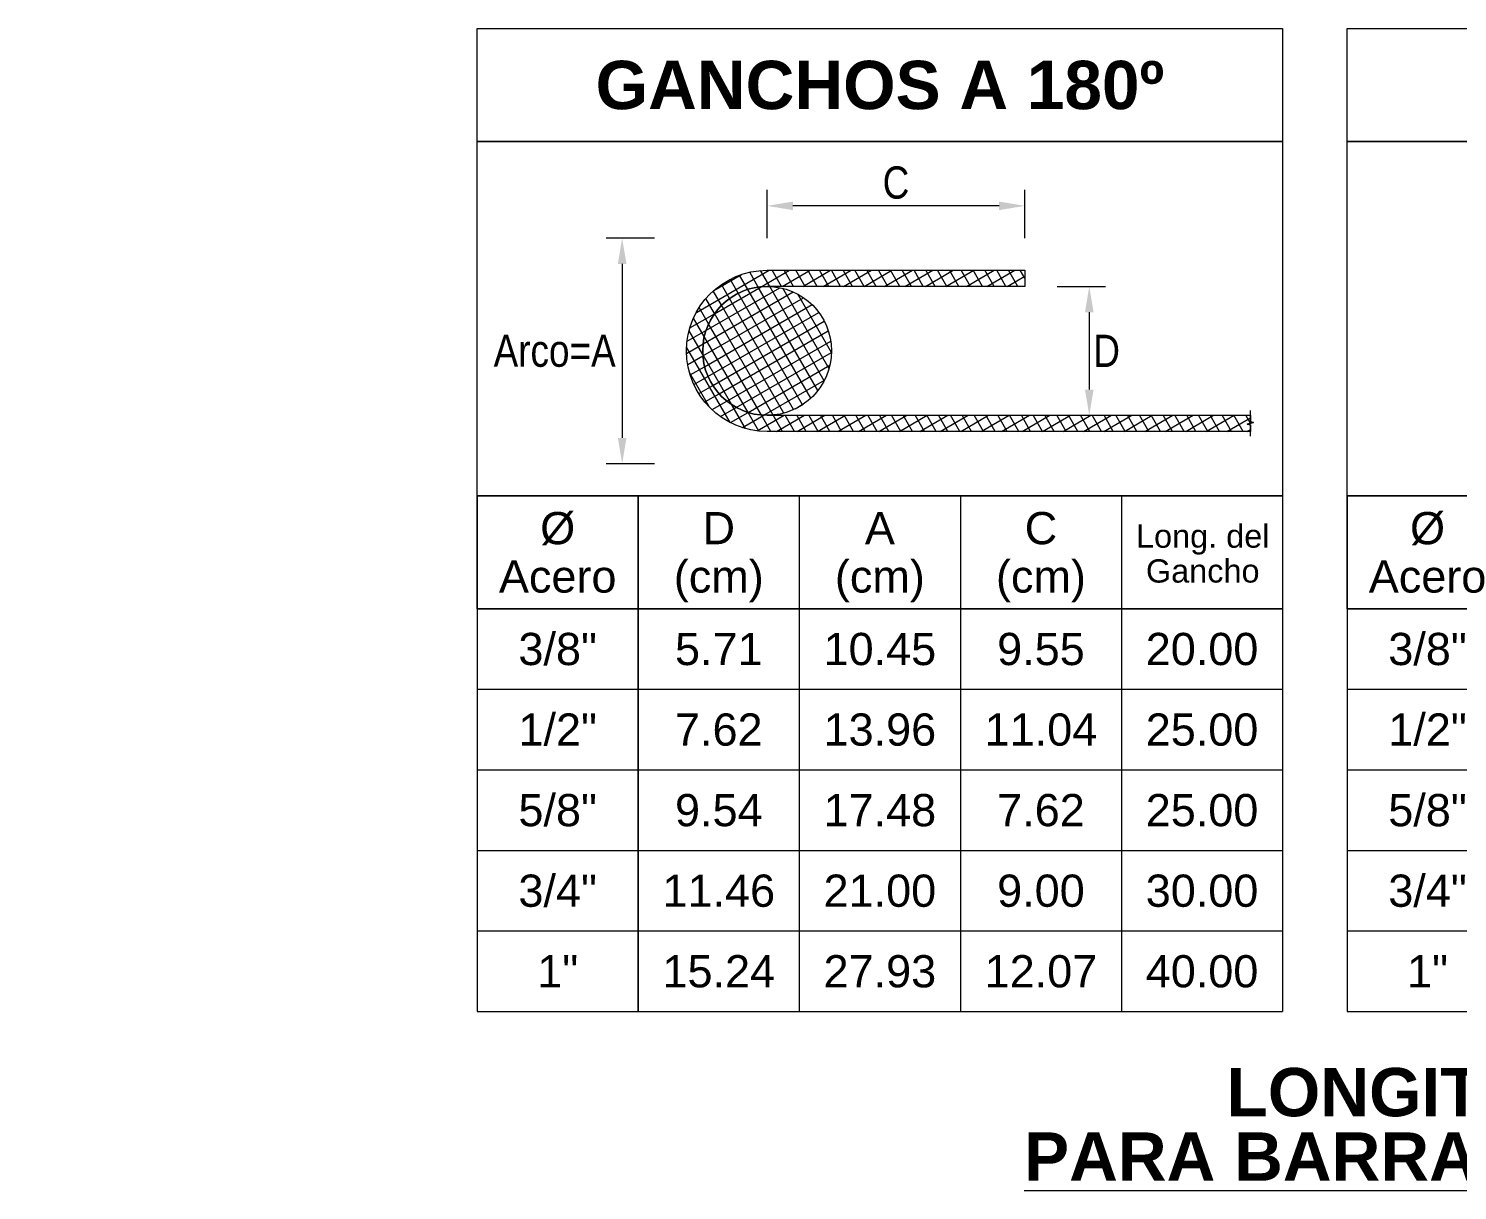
# Model space of a CAD drawing. Header units: millimetres. Extents: x -3570 to 5754, y -12788176 to 1214.
# Drawn here: x 3371.257 to 3375.693, y 1128.044 to 1131.649 of the extents above; entities that cross this region are included whole.
import ezdxf
from ezdxf import colors
from ezdxf.entities.mleader import LeaderData, LeaderLine
from ezdxf.enums import TextEntityAlignment as Align
from ezdxf.math import Vec2, Vec3

# ---------------------------------------------------------------- set-up
doc = ezdxf.new("R2010")
doc.units = ezdxf.units.MM
doc.linetypes.add('CENTER2', pattern=[28.575, 19.05, -3.175, 3.175, -3.175])
doc.linetypes.add('CONTINUA', pattern=[0])
doc.layers.add('.D1 cotas', color=1, linetype='Continuous')
doc.layers.add('G_Acotación', color=114, linetype='Continuous')
for name, color, linetype, lineweight in [('E_Acero', 2, 'Continuous', 25), ('E_Estribo', 1, 'CENTER2', 18), ('E_Estribos', 142, 'Continuous', 9), ('G_Complemento', 190, 'Continuous', 20), ('G_Cuadros', 253, 'Continuous', 20), ('G_Texto', 122, 'Continuous', 20)]:
    doc.layers.add(name, color=color, linetype=linetype, lineweight=lineweight)
doc.styles.add('Anot 2mm', font='ARIALN.TTF', dxfattribs={"height": 0.002})
doc.styles.add('ARIAL', font='arial.ttf')
doc.styles.add('Lenin_Narrow', font='ARIALN.TTF')
doc.styles.add('Titulo Detalles', font='swissb.ttf')
doc.dimstyles.new('Lenin_50', dxfattribs={"dimtxt": 0.1, "dimasz": 0.08, "dimexe": 0.05, "dimexo": 0.2, "dimgap": 0.02, "dimtad": 2, "dimlfac": -1, "dimzin": 4, "dimdsep": 46, "dimtxsty": 'Lenin_Narrow', "dimblk": 'ARCHTICK', "dimcen": 0.08, "dimclrd": 256, "dimclre": 256, "dimclrt": 4, "dimazin": 1, "dimtm": 1e-09, "dimtfac": 1, "dimtmove": 2, "dimatfit": 2, "dimldrblk": 'ARCHTICK', "dimfxl": 1, "dimtolj": 1, "dimlwd": 13, "dimlwe": 18, "dimarcsym": 0})
pattern_1 = [(30, (7.371343, 9.974098), (-0.015875, 0.02749630657), []), (120, (7.371343, 9.974098), (-0.02749630657, -0.015875), [])]

# ---------------------------------------------------------------- blocks, each defined once
blk = doc.blocks.new('*D71')
at = {"layer": 'Defpoints', "color": 0, "linetype": 'ByBlock', "ltscale": 5, "transparency": 16777216}
for p in [(2927.1692, 1817.9905), (2927.1692, 1817.7905), (2927.9692, 1817.7905)]:
    blk.add_point(p, dxfattribs=at)
at = {"layer": 'G_Acotación', "linetype": 'ByBlock', "lineweight": 18, "ltscale": 5, "transparency": 16777216}
for p, q in [((2927.1692, 1817.8905), (2927.1692, 1818.0405)), ((2927.9692, 1817.8905), (2927.9692, 1818.0405))]:
    blk.add_line(p, q, dxfattribs=at)
at = {"layer": 'G_Acotación', "linetype": 'ByBlock', "lineweight": 13, "ltscale": 5, "transparency": 16777216}
blk.add_line((2927.8892, 1817.9905), (2927.2492, 1817.9905), dxfattribs=at)
at = {"layer": 'G_Acotación', "linetype": 'ByBlock', "ltscale": 5, "transparency": 16777216}
for points in [[(2927.2492, 1818.0038), (2927.2492, 1817.9772), (2927.1692, 1817.9905)], [(2927.8892, 1818.0038), (2927.8892, 1817.9772), (2927.9692, 1817.9905)]]:
    blk.add_solid(points, dxfattribs=at)
at = {"layer": 'G_Acotación', "color": 4, "linetype": 'ByBlock', "ltscale": 5, "transparency": 16777216, "insert": (2927.5692, 1818.0622), "char_height": 0.1, "attachment_point": 5, "style": 'Lenin_Narrow'}
blk.add_mtext('\\A1;C', dxfattribs=at)
blk = doc.blocks.new('_ArchTick')
at = {"color": 0, "linetype": 'Continuous', "const_width": 0.15}
blk.add_lwpolyline([(-0.5, -0.5), (0.5, 0.5)], dxfattribs=at)
blk = doc.blocks.new('*D72')
at = {"layer": 'Defpoints', "color": 0, "linetype": 'ByBlock', "ltscale": 5, "transparency": 16777216}
for p in [(2927.9692, 1817.7405), (2927.9692, 1817.3405), (2928.1692, 1817.3405)]:
    blk.add_point(p, dxfattribs=at)
at = {"layer": 'G_Acotación', "linetype": 'ByBlock', "lineweight": 18, "ltscale": 5, "transparency": 16777216}
for p, q in [((2928.0692, 1817.7405), (2928.2192, 1817.7405)), ((2928.0692, 1817.3405), (2928.2192, 1817.3405))]:
    blk.add_line(p, q, dxfattribs=at)
at = {"layer": 'G_Acotación', "linetype": 'ByBlock', "lineweight": 13, "ltscale": 5, "transparency": 16777216}
blk.add_line((2928.1692, 1817.6605), (2928.1692, 1817.4205), dxfattribs=at)
at = {"layer": 'G_Acotación', "linetype": 'ByBlock', "ltscale": 5, "transparency": 16777216}
for points in [[(2928.1559, 1817.6605), (2928.1826, 1817.6605), (2928.1692, 1817.7405)], [(2928.1559, 1817.4205), (2928.1826, 1817.4205), (2928.1692, 1817.3405)]]:
    blk.add_solid(points, dxfattribs=at)
at = {"layer": 'G_Acotación', "color": 4, "linetype": 'ByBlock', "ltscale": 5, "transparency": 16777216, "insert": (2928.2231, 1817.5405), "char_height": 0.1, "attachment_point": 5, "style": 'Lenin_Narrow'}
blk.add_mtext('\\A1;D', dxfattribs=at)
blk = doc.blocks.new('*D73')
at = {"layer": 'Defpoints', "color": 0, "linetype": 'ByBlock', "ltscale": 5, "transparency": 16777216}
for p in [(2926.9192, 1817.8905), (2926.7192, 1817.1905), (2926.9192, 1817.1905)]:
    blk.add_point(p, dxfattribs=at)
at = {"layer": 'G_Acotación', "linetype": 'ByBlock', "lineweight": 18, "ltscale": 5, "transparency": 16777216}
for p, q in [((2926.8192, 1817.8905), (2926.6692, 1817.8905)), ((2926.8192, 1817.1905), (2926.6692, 1817.1905))]:
    blk.add_line(p, q, dxfattribs=at)
at = {"layer": 'G_Acotación', "linetype": 'ByBlock', "lineweight": 13, "ltscale": 5, "transparency": 16777216}
blk.add_line((2926.7192, 1817.8105), (2926.7192, 1817.2705), dxfattribs=at)
at = {"layer": 'G_Acotación', "linetype": 'ByBlock', "ltscale": 5, "transparency": 16777216}
for points in [[(2926.7059, 1817.8105), (2926.7326, 1817.8105), (2926.7192, 1817.8905)], [(2926.7059, 1817.2705), (2926.7326, 1817.2705), (2926.7192, 1817.1905)]]:
    blk.add_solid(points, dxfattribs=at)
at = {"layer": 'G_Acotación', "color": 4, "linetype": 'ByBlock', "ltscale": 5, "transparency": 16777216, "insert": (2926.5097, 1817.5405), "char_height": 0.1, "attachment_point": 5, "style": 'Lenin_Narrow'}
blk.add_mtext('\\A1;Arco=A', dxfattribs=at)
blk = doc.blocks.new('DHEFTUYK')
at = {"layer": 'E_Estribo', "linetype": 'Continuous', "lineweight": 5, "true_color": 0x7a604d}
h = blk.add_hatch(dxfattribs=at)
h.set_pattern_fill('NET', color=37, scale=0.01, angle=30, style=0)
h.set_pattern_definition(pattern_1)
edge = h.paths.add_edge_path()
edge.add_line((2928.6692, 1817.3405), (2928.6692, 1817.3205))
edge.add_line((2928.6692, 1817.3205), (2928.6792, 1817.318))
edge.add_line((2928.6792, 1817.318), (2928.6592, 1817.313))
edge.add_line((2928.6592, 1817.313), (2928.6692, 1817.3105))
edge.add_line((2928.6692, 1817.3105), (2928.6692, 1817.2905))
edge.add_line((2928.6692, 1817.2905), (2927.1692, 1817.2905))
edge.add_arc((2927.1692, 1817.5405), 0.25, 90, 270, ccw=False)
edge.add_line((2927.1692, 1817.7905), (2927.9692, 1817.7905))
edge.add_line((2927.9692, 1817.7905), (2927.9692, 1817.7405))
edge.add_line((2927.9692, 1817.7405), (2927.1692, 1817.7405))
edge.add_arc((2927.1692, 1817.5405), 0.2, 90, 270)
edge.add_line((2927.1692, 1817.3405), (2928.6692, 1817.3405))
at = {"layer": 'E_Estribo', "linetype": 'ByBlock', "lineweight": 5, "true_color": 0x7a604d}
h = blk.add_hatch(dxfattribs=at)
h.set_pattern_fill('NET', color=37, scale=0.01, angle=30, style=0)
h.set_pattern_definition(pattern_1)
edge = h.paths.add_edge_path()
edge.add_arc((2927.1692, 1817.5405), 0.2, 0, 360)
at = {"layer": 'E_Acero', "lineweight": 5}
blk.add_lwpolyline([(2928.6692, 1817.3405), (2928.6692, 1817.3205), (2928.6792, 1817.318), (2928.6592, 1817.313), (2928.6692, 1817.3105), (2928.6692, 1817.2905), (2927.1692, 1817.2905, -1), (2927.1692, 1817.7905), (2927.9692, 1817.7905), (2927.9692, 1817.7405), (2927.1692, 1817.7405, 1), (2927.1692, 1817.3405)], format="xyb", close=True, dxfattribs=at)
blk.add_circle((2927.1692, 1817.5405), 0.2, dxfattribs=at)
at = {"layer": 'G_Complemento', "color": 251, "true_color": 0x636466}
blk.add_lwpolyline([(2928.6692, 1817.2755), (2928.6692, 1817.3105), (2928.6592, 1817.313), (2928.6792, 1817.318), (2928.6692, 1817.3205), (2928.6692, 1817.3555)], dxfattribs=at)
at = {"layer": 'G_Cuadros'}
for p, q in [((2926.2692, 1817.0905), (2928.7692, 1817.0905)), ((2926.2692, 1817.0905), (2926.2692, 1815.4905)), ((2927.2692, 1817.0905), (2927.2692, 1815.4905)), ((2927.7692, 1817.0905), (2927.7692, 1815.4905)), ((2928.2692, 1817.0905), (2928.2692, 1815.4905)), ((2928.9692, 1817.0905), (2931.4692, 1817.0905)), ((2928.9692, 1817.0905), (2928.9692, 1815.4905)), ((2926.2692, 1816.7405), (2928.7692, 1816.7405)), ((2928.9692, 1816.7405), (2931.4692, 1816.7405)), ((2926.2692, 1816.4905), (2928.7692, 1816.4905)), ((2928.9692, 1816.4905), (2931.4692, 1816.4905)), ((2926.2692, 1816.2405), (2928.7692, 1816.2405)), ((2928.9692, 1816.2405), (2931.4692, 1816.2405)), ((2926.2692, 1815.9905), (2928.7692, 1815.9905)), ((2928.9692, 1815.9905), (2931.4692, 1815.9905)), ((2926.2692, 1815.7405), (2928.7692, 1815.7405)), ((2928.9692, 1815.7405), (2931.4692, 1815.7405)), ((2926.2692, 1815.4905), (2928.7692, 1815.4905)), ((2928.9692, 1815.4905), (2931.4692, 1815.4905))]:
    blk.add_line(p, q, dxfattribs=at)
at = {"layer": 'G_Cuadros', "color": 251, "true_color": 0x636466}
for p, q in [((2926.7692, 1817.0905), (2926.7692, 1815.4905)), ((2928.7692, 1817.0905), (2928.7692, 1815.4905))]:
    blk.add_line(p, q, dxfattribs=at)
at = {"layer": 'G_Cuadros'}
for points in [[(2928.7692, 1818.1905), (2926.2692, 1818.1905), (2926.2692, 1818.5405), (2928.7692, 1818.5405)], [(2931.4692, 1818.1905), (2928.9692, 1818.1905), (2928.9692, 1818.5405), (2931.4692, 1818.5405)], [(2928.7692, 1817.0905), (2926.2692, 1817.0905), (2926.2692, 1818.1905), (2928.7692, 1818.1905)], [(2931.4692, 1817.0905), (2928.9692, 1817.0905), (2928.9692, 1818.1905), (2931.4692, 1818.1905)], [(2926.2692, 1815.4905), (2926.7692, 1815.4905), (2926.7692, 1817.0905), (2926.2692, 1817.0905)], [(2928.7692, 1816.7405), (2926.2692, 1816.7405), (2926.2692, 1817.0905), (2928.7692, 1817.0905)], [(2928.9692, 1815.4905), (2929.4692, 1815.4905), (2929.4692, 1817.0905), (2928.9692, 1817.0905)], [(2931.4692, 1816.7405), (2928.9692, 1816.7405), (2928.9692, 1817.0905), (2931.4692, 1817.0905)]]:
    blk.add_lwpolyline(points, close=True, dxfattribs=at)
at = {"layer": 'G_Texto', "style": 'Titulo Detalles'}
for s, p in [('GANCHOS A 180º', (2927.5192, 1818.3655)), ('LONGITUDES DE DESARROLLO', (2930.2192, 1815.2405)), ('%%UPARA BARRAS CORRUGADAS A TRACCIÓN', (2930.2192, 1815.0405))]:
    blk.add_text(s, height=0.15, dxfattribs=at).set_placement(p, align=Align.MIDDLE_CENTER)
at = {"layer": 'G_Texto', "color": 7, "style": 'ARIAL'}
for s, height, p in [('Ø', 0.1, (2926.5192, 1816.9405)), ('D', 0.1, (2927.0192, 1816.9405)), ('A', 0.1, (2927.5192, 1816.9405)), ('C', 0.1, (2928.0192, 1816.9405)), ('Ø', 0.1, (2929.2192, 1816.9405)), ('Long. del', 0.07208, (2928.5214, 1816.9297)), ('(cm)', 0.1, (2927.0192, 1816.7905)), ('(cm)', 0.1, (2927.5192, 1816.7905)), ('(cm)', 0.1, (2928.0192, 1816.7905)), ('Gancho', 0.07208, (2928.5214, 1816.8216)), ('Acero', 0.1, (2926.5192, 1816.7905)), ('Acero', 0.1, (2929.2192, 1816.7905)), ('3/8"', 0.1, (2926.5192, 1816.5655)), ('3/8"', 0.1, (2929.2192, 1816.5655)), ('5.71', 0.1, (2927.0192, 1816.5655)), ('10.45', 0.1, (2927.5192, 1816.5655)), ('9.55', 0.1, (2928.0192, 1816.5655)), ('20.00', 0.1, (2928.5192, 1816.5655)), ('1/2"', 0.1, (2926.5192, 1816.3155)), ('7.62', 0.1, (2927.0192, 1816.3155)), ('13.96', 0.1, (2927.5192, 1816.3155)), ('11.04', 0.1, (2928.0192, 1816.3155)), ('25.00', 0.1, (2928.5192, 1816.3155)), ('1/2"', 0.1, (2929.2192, 1816.3155)), ('5/8"', 0.1, (2926.5192, 1816.0655)), ('9.54', 0.1, (2927.0192, 1816.0655)), ('17.48', 0.1, (2927.5192, 1816.0655)), ('7.62', 0.1, (2928.0192, 1816.0655)), ('25.00', 0.1, (2928.5192, 1816.0655)), ('5/8"', 0.1, (2929.2192, 1816.0655)), ('3/4"', 0.1, (2926.5192, 1815.8155)), ('11.46', 0.1, (2927.0192, 1815.8155)), ('21.00', 0.1, (2927.5192, 1815.8155)), ('9.00', 0.1, (2928.0192, 1815.8155)), ('30.00', 0.1, (2928.5192, 1815.8155)), ('3/4"', 0.1, (2929.2192, 1815.8155)), ('1"', 0.1, (2926.5192, 1815.5655)), ('15.24', 0.1, (2927.0192, 1815.5655)), ('27.93', 0.1, (2927.5192, 1815.5655)), ('12.07', 0.1, (2928.0192, 1815.5655)), ('40.00', 0.1, (2928.5192, 1815.5655)), ('1"', 0.1, (2929.2192, 1815.5655))]:
    blk.add_text(s, height=height, dxfattribs=at).set_placement(p, align=Align.CENTER)
at = {"layer": 'G_Acotación', "color": 251, "linetype": 'ByBlock', "ltscale": 5, "true_color": 0x636466}
dim = blk.add_linear_dim(base=(2927.1692, 1817.9905), p1=(2927.9692, 1817.7905), p2=(2927.1692, 1817.7905), text='C', dimstyle='Lenin_50', override={"dimexe": 0.05, "dimexo": 0.1, "dimsah": 1}, dxfattribs=at)
dim.commit()
dim.dimension.update_dxf_attribs({"geometry": '*D71', "text_midpoint": (2927.5692, 1818.0622)})
for base, p1, p2, text, picture, middle in [((2926.7192, 1817.1905), (2926.9192, 1817.8905), (2926.9192, 1817.1905), 'Arco=A', '*D73', (2926.5097, 1817.5405)), ((2928.1692, 1817.3405), (2927.9692, 1817.7405), (2927.9692, 1817.3405), 'D', '*D72', (2928.2231, 1817.5405))]:
    dim = blk.add_linear_dim(base=base, p1=p1, p2=p2, angle=90, text=text, dimstyle='Lenin_50', override={"dimexe": 0.05, "dimexo": 0.1, "dimtih": 1, "dimsah": 1}, dxfattribs=at)
    dim.commit()
    dim.dimension.update_dxf_attribs({"geometry": picture, "text_midpoint": middle})
blk = doc.blocks.new('c2')
at = {"layer": '.D1 cotas'}
ml = blk.add_multileader_mtext('Standard', dxfattribs=at)
ml.set_content("Dado de concreto\\Psimple de 4''x4''@1.00m", color=7, style='Anot 2mm')
ml.set_leader_properties()
ml.build(insert=Vec2(0, 0))
ml.multileader.update_dxf_attribs({"text_left_attachment_type": 6, "text_right_attachment_type": 6, "dogleg_length": 0.005, "arrow_head_size": 0.0411, "scale": 50})
ctx = ml.context
ctx.base_point, ctx.scale, ctx.char_height, ctx.arrow_head_size, ctx.landing_gap_size, ctx.plane_origin = Vec3(3578.3166, 1142.207, 112540202.422), 50, 0.041105, 0.0411, 0.0411, Vec3(3578.7479, 1142.5775, 112540202.422)
ctx.left_attachment, ctx.right_attachment = 6, 6
notes = []
notes.append((ctx, [(1, (1, 1, 0), (3578.2967, 1142.207, 112540202.422), (1, 0), 0.0199, [(0, [(3578.2986, 1142.4486, 112540202.422)], 0, [])])]))
ctx.mtext.insert, ctx.mtext.width, ctx.mtext.flow_direction = Vec3(3578.3577, 1142.2602, 112540202.422), 0.571697, 5
for ctx, leaders in notes:
    for number, flags, end, landing, length, lines in leaders:
        leader = LeaderData()
        leader.index, (leader.has_last_leader_line, leader.has_dogleg_vector, leader.attachment_direction) = number, flags
        leader.last_leader_point, leader.dogleg_vector, leader.dogleg_length = Vec3(end), Vec3(landing), length
        for number, points, colour, breaks in lines:
            line = LeaderLine()
            line.index, line.vertices, line.color, line.breaks = number, Vec3.list(points), colors.encode_raw_color(colour), breaks
            leader.lines.append(line)
        ctx.leaders.append(leader)

msp = doc.modelspace()

# ---------------------------------------------------------------- block references
at = {"layer": 'E_Estribos', "linetype": 'CONTINUA'}
msp.add_blockref('DHEFTUYK', (446.3807, -686.8914), dxfattribs=at)

# ---------------------------------------------------------------- next in the draw order: block references
at = {"color": 6, "lineweight": -2}
msp.add_blockref('c2', (-210.1817, -11.7974, -118109500.9567), dxfattribs=at)

doc.saveas('drawing.dxf')
